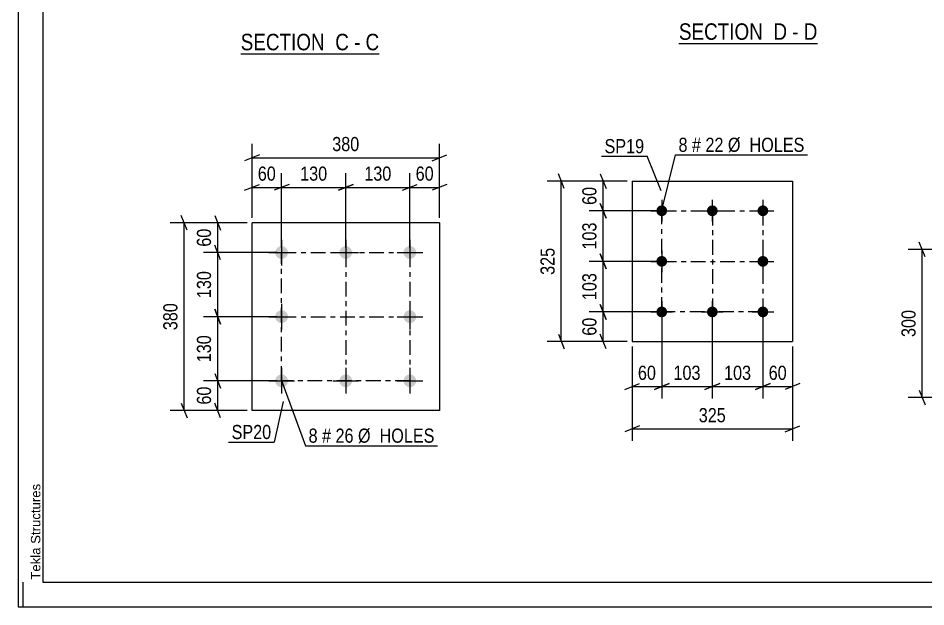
# Model space of a CAD drawing. Header units: millimetres. Extents: x 0 to 841, y 0 to 594.
# Drawn here: x 0 to 184, y 0 to 119.3 of the extents above; entities that cross this region are included whole.
import ezdxf

# ---------------------------------------------------------------- set-up
doc = ezdxf.new("R2010")
doc.units = ezdxf.units.MM
doc.linetypes.add('DXK_LINE_DOT3', pattern=[5.9187, 2.979, -0.9799, 0.9799, -0.9799])
doc.styles.add('Arial', font='ARIAL.TTF', dxfattribs={"height": 0.2})
doc.styles.add('Arial Narrow', font='ARIALN.TTF', dxfattribs={"height": 0.2})

# ---------------------------------------------------------------- blocks, each defined once
blk = doc.blocks.new('Unknown-122573297-1135')
at = {"color": 5, "linetype": 'Continuous'}
for p, q in [((0, 594), (0, 0)), ((5, 589), (5, 5)), ((1, 0), (1, 5)), ((5, 5), (836, 5)), ((0, 0), (841, 0))]:
    blk.add_line(p, q, dxfattribs=at)
at = {"color": 174, "linetype": 'Continuous', "style": 'Arial'}
blk.add_text('Tekla Structures', height=1.9102, rotation=90, dxfattribs=at).set_placement((4.5, 5.5))
blk = doc.blocks.new('Unknown-122573297-13 - 6689')
at = {"color": 6, "linetype": 'Continuous'}
blk.add_line((45.11, 112.03), (73.18, 112.03), dxfattribs=at)
at = {"color": 0, "linetype": 'Continuous'}
for points in [[(63.22, 112.78), (63.22, 116.28), (45.11, 116.28), (45.11, 112.78)], [(67.04, 112.78), (67.04, 116.28), (64.27, 116.28), (64.27, 112.78)], [(69.36, 112.78), (69.36, 116.28), (68.09, 116.28), (68.09, 112.78)], [(73.18, 112.78), (73.18, 116.28), (70.41, 116.28), (70.41, 112.78)]]:
    blk.add_wipeout(points, dxfattribs=at)
at = {"color": 7, "linetype": 'Continuous', "style": 'Arial Narrow'}
for s, p in [('SECTION ', (45.11, 112.78)), ('C', (64.27, 112.78)), ('C', (70.41, 112.78)), ('-', (68.09, 112.78))]:
    blk.add_text(s, height=3.34, dxfattribs=at).set_placement(p)
blk = doc.blocks.new('Unknown-122573297-14 - 1571')
at = {"color": 6, "linetype": 'Continuous'}
blk.add_line((133.93, 114.15), (162, 114.15), dxfattribs=at)
at = {"color": 0, "linetype": 'Continuous'}
for points in [[(152.04, 114.9), (152.04, 118.4), (133.93, 118.4), (133.93, 114.9)], [(155.86, 114.9), (155.86, 118.4), (153.09, 118.4), (153.09, 114.9)], [(158.18, 114.9), (158.18, 118.4), (156.91, 118.4), (156.91, 114.9)], [(162, 114.9), (162, 118.4), (159.23, 118.4), (159.23, 114.9)]]:
    blk.add_wipeout(points, dxfattribs=at)
at = {"color": 7, "linetype": 'Continuous', "style": 'Arial Narrow'}
for s, p in [('SECTION ', (133.93, 114.9)), ('D', (153.09, 114.9)), ('D', (159.23, 114.9)), ('-', (156.91, 114.9))]:
    blk.add_text(s, height=3.34, dxfattribs=at).set_placement(p)
blk = doc.blocks.new('Bolt-122573297-6441 - 6407')
at = {"linetype": 'Continuous'}
for points in [[(53.4, 73.1, -1), (53.4, 70.5, -1)], [(66.4, 73.1, -1), (66.4, 70.5, -1)], [(79.4, 73.1, -1), (79.4, 70.5, -1)], [(53.4, 60.1, -1), (53.4, 57.5, -1)], [(79.4, 60.1, -1), (79.4, 57.5, -1)], [(53.4, 47.1, -1), (53.4, 44.5, -1)], [(66.4, 47.1, -1), (66.4, 44.5, -1)], [(79.4, 47.1, -1), (79.4, 44.5, -1)]]:
    blk.add_hatch(color=1, dxfattribs=at).paths.add_polyline_path(points)
at = {"color": 1, "linetype": 'Continuous'}
for p, q in [((53.4, 74.4), (53.4, 69.2)), ((66.4, 74.4), (66.4, 69.2)), ((79.4, 74.4), (79.4, 69.2)), ((50.8, 71.8), (56, 71.8)), ((63.8, 71.8), (69, 71.8)), ((76.8, 71.8), (82, 71.8)), ((53.4, 61.4), (53.4, 56.2)), ((79.4, 61.4), (79.4, 56.2)), ((50.8, 58.8), (56, 58.8)), ((76.8, 58.8), (82, 58.8)), ((53.4, 48.4), (53.4, 43.2)), ((66.4, 48.4), (66.4, 43.2)), ((79.4, 48.4), (79.4, 43.2)), ((50.8, 45.8), (56, 45.8)), ((63.8, 45.8), (69, 45.8)), ((76.8, 45.8), (82, 45.8))]:
    blk.add_line(p, q, dxfattribs=at)
blk = doc.blocks.new('Part-122573297-6446 - 6407')
at = {"color": 2, "linetype": 'Continuous'}
for p, q in [((47.4, 39.8), (47.4, 77.8)), ((85.4, 77.8), (47.4, 77.8)), ((85.4, 77.8), (85.4, 39.8)), ((85.4, 39.8), (47.4, 39.8))]:
    blk.add_line(p, q, dxfattribs=at)
blk = doc.blocks.new('Bolt-122573297-6240 - 6201')
at = {"linetype": 'Continuous'}
for points in [[(130.45, 81.36, -1), (130.45, 79.16, -1)], [(140.7, 81.36, -1), (140.7, 79.16, -1)], [(150.95, 81.36, -1), (150.95, 79.16, -1)], [(130.45, 71.11, -1), (130.45, 68.91, -1)], [(150.95, 71.11, -1), (150.95, 68.91, -1)], [(130.45, 60.86, -1), (130.45, 58.66, -1)], [(140.7, 60.86, -1), (140.7, 58.66, -1)], [(150.95, 60.86, -1), (150.95, 58.66, -1)]]:
    blk.add_hatch(color=1, dxfattribs=at).paths.add_polyline_path(points)
at = {"color": 1, "linetype": 'Continuous'}
for p, q in [((130.45, 82.46), (130.45, 78.06)), ((140.7, 82.46), (140.7, 78.06)), ((150.95, 82.46), (150.95, 78.06)), ((128.25, 80.26), (132.65, 80.26)), ((138.5, 80.26), (142.9, 80.26)), ((148.75, 80.26), (153.15, 80.26)), ((130.45, 72.21), (130.45, 67.81)), ((150.95, 72.21), (150.95, 67.81)), ((128.25, 70.01), (132.65, 70.01)), ((148.75, 70.01), (153.15, 70.01)), ((130.45, 61.96), (130.45, 57.56)), ((140.7, 61.96), (140.7, 57.56)), ((150.95, 61.96), (150.95, 57.56)), ((128.25, 59.76), (132.65, 59.76)), ((138.5, 59.76), (142.9, 59.76)), ((148.75, 59.76), (153.15, 59.76))]:
    blk.add_line(p, q, dxfattribs=at)
blk = doc.blocks.new('Part-122573297-6207 - 6201')
at = {"color": 2, "linetype": 'Continuous'}
for p, q in [((124.45, 86.26), (124.45, 53.76)), ((124.45, 86.26), (156.95, 86.26)), ((156.95, 86.26), (156.95, 53.76)), ((124.45, 53.76), (156.95, 53.76))]:
    blk.add_line(p, q, dxfattribs=at)
blk = doc.blocks.new('Rectangle-122573297-6533 - 6407')
at = {"color": 1, "linetype": 'DXK_LINE_DOT3'}
blk.add_lwpolyline([(53.4, 71.8), (79.4, 71.8), (79.4, 45.8), (53.4, 45.8), (53.4, 71.8)], close=True, dxfattribs=at)
blk = doc.blocks.new('Rectangle-122573297-6327 - 6201')
at = {"color": 1, "linetype": 'DXK_LINE_DOT3'}
blk.add_lwpolyline([(130.45, 80.26), (150.95, 80.26), (150.95, 59.76), (130.45, 59.76), (130.45, 80.26)], close=True, dxfattribs=at)
blk = doc.blocks.new('Line-122573297-6526 - 6407')
at = {"color": 1, "linetype": 'DXK_LINE_DOT3'}
blk.add_line((66.4, 71.8), (66.4, 45.8), dxfattribs=at)
blk = doc.blocks.new('Line-122573297-6320 - 6201')
at = {"color": 1, "linetype": 'DXK_LINE_DOT3'}
blk.add_line((140.75, 80.26), (140.75, 59.76), dxfattribs=at)
blk = doc.blocks.new('Line-122573297-6519 - 6407')
at = {"color": 1, "linetype": 'DXK_LINE_DOT3'}
blk.add_line((53.4, 58.8), (79.4, 58.8), dxfattribs=at)
blk = doc.blocks.new('Line-122573297-6313 - 6201')
at = {"color": 1, "linetype": 'DXK_LINE_DOT3'}
blk.add_line((130.45, 69.96), (150.95, 69.96), dxfattribs=at)
blk = doc.blocks.new('StraightDimension-122573297-6448 - 6407')
at = {"color": 7, "linetype": 'Continuous'}
for p, q in [((47.4, 78.8), (47.4, 93.85)), ((85.4, 78.8), (85.4, 93.85)), ((48.9, 91.6), (45.9, 90.4)), ((47.4, 91), (85.4, 91)), ((83.9, 90.4), (86.9, 91.6))]:
    blk.add_line(p, q, dxfattribs=at)
at = {"color": 0}
blk.add_wipeout([(69.74, 91.75), (69.74, 95.95), (63.06, 95.95), (63.06, 91.75)], dxfattribs=at)
at = {"color": 3, "style": 'Arial Narrow'}
blk.add_text('380', height=2.863, dxfattribs=at).set_placement((63.66, 92.35))
blk = doc.blocks.new('StraightDimension-122573297-6484 - 6407')
at = {"color": 7, "linetype": 'Continuous'}
for p, q in [((34.23, 76.3), (33.03, 79.3)), ((46.4, 77.8), (30.78, 77.8)), ((33.63, 39.8), (33.63, 77.8)), ((33.03, 41.3), (34.23, 38.3)), ((46.4, 39.8), (30.78, 39.8))]:
    blk.add_line(p, q, dxfattribs=at)
at = {"color": 0}
blk.add_wipeout([(32.88, 62.15), (28.68, 62.15), (28.68, 55.46), (32.88, 55.46)], dxfattribs=at)
at = {"color": 3, "style": 'Arial Narrow'}
blk.add_text('380', height=2.863, rotation=90.0002, dxfattribs=at).set_placement((32.28, 56.06))
blk = doc.blocks.new('StraightDimension-122573297-9333 - 6407')
at = {"color": 7, "linetype": 'Continuous'}
for p, q in [((39.84, 79.3), (41.04, 76.3)), ((46.4, 77.8), (37.59, 77.8)), ((40.44, 71.8), (40.44, 77.8)), ((52.4, 71.8), (37.59, 71.8)), ((41.04, 70.3), (39.84, 73.3))]:
    blk.add_line(p, q, dxfattribs=at)
at = {"color": 0}
blk.add_wipeout([(39.69, 77.23), (35.49, 77.23), (35.49, 72.38), (39.69, 72.38)], dxfattribs=at)
at = {"color": 3, "style": 'Arial Narrow'}
blk.add_text('60', height=2.863, rotation=90.0002, dxfattribs=at).set_placement((39.09, 72.98))
blk = doc.blocks.new('StraightDimension-122573297-9334 - 6407')
at = {"color": 7, "linetype": 'Continuous'}
for p, q in [((52.4, 71.8), (37.59, 71.8)), ((41.04, 70.3), (39.84, 73.3)), ((40.44, 58.8), (40.44, 71.8)), ((39.84, 60.3), (41.04, 57.3)), ((52.4, 58.8), (37.59, 58.8))]:
    blk.add_line(p, q, dxfattribs=at)
at = {"color": 0}
blk.add_wipeout([(39.69, 68.65), (35.49, 68.65), (35.49, 61.96), (39.69, 61.96)], dxfattribs=at)
at = {"color": 3, "style": 'Arial Narrow'}
blk.add_text('130', height=2.863, rotation=90.0002, dxfattribs=at).set_placement((39.09, 62.56))
blk = doc.blocks.new('StraightDimension-122573297-9335 - 6407')
at = {"color": 7, "linetype": 'Continuous'}
for p, q in [((41.04, 57.3), (39.84, 60.3)), ((52.4, 58.8), (37.59, 58.8)), ((40.44, 45.8), (40.44, 58.8)), ((39.84, 47.3), (41.04, 44.3)), ((52.4, 45.8), (37.59, 45.8))]:
    blk.add_line(p, q, dxfattribs=at)
at = {"color": 0}
blk.add_wipeout([(39.69, 55.65), (35.49, 55.65), (35.49, 48.96), (39.69, 48.96)], dxfattribs=at)
at = {"color": 3, "style": 'Arial Narrow'}
blk.add_text('130', height=2.863, rotation=90.0002, dxfattribs=at).set_placement((39.09, 49.56))
blk = doc.blocks.new('StraightDimension-122573297-9336 - 6407')
at = {"color": 7, "linetype": 'Continuous'}
for p, q in [((39.84, 47.3), (41.04, 44.3)), ((52.4, 45.8), (37.59, 45.8)), ((40.44, 39.8), (40.44, 45.8)), ((41.04, 38.3), (39.84, 41.3)), ((46.4, 39.8), (37.59, 39.8))]:
    blk.add_line(p, q, dxfattribs=at)
at = {"color": 0}
blk.add_wipeout([(39.69, 45.23), (35.49, 45.23), (35.49, 40.38), (39.69, 40.38)], dxfattribs=at)
at = {"color": 3, "style": 'Arial Narrow'}
blk.add_text('60', height=2.863, rotation=90.0002, dxfattribs=at).set_placement((39.09, 40.98))
blk = doc.blocks.new('StraightDimension-122573297-13976 - 6407')
at = {"color": 7, "linetype": 'Continuous'}
for p, q in [((79.4, 72.8), (79.4, 87.86)), ((85.4, 78.8), (85.4, 87.86)), ((77.9, 84.41), (80.9, 85.61)), ((79.4, 85.01), (85.4, 85.01)), ((86.9, 85.61), (83.9, 84.41))]:
    blk.add_line(p, q, dxfattribs=at)
at = {"color": 0}
blk.add_wipeout([(84.83, 85.76), (84.83, 89.96), (79.97, 89.96), (79.97, 85.76)], dxfattribs=at)
at = {"color": 3, "style": 'Arial Narrow'}
blk.add_text('60', height=2.863, dxfattribs=at).set_placement((80.57, 86.36))
blk = doc.blocks.new('StraightDimension-122573297-13977 - 6407')
at = {"color": 7, "linetype": 'Continuous'}
for p, q in [((66.4, 72.8), (66.4, 87.86)), ((79.4, 72.8), (79.4, 87.86)), ((67.9, 85.61), (64.9, 84.41)), ((66.4, 85.01), (79.4, 85.01)), ((77.9, 84.41), (80.9, 85.61))]:
    blk.add_line(p, q, dxfattribs=at)
at = {"color": 0}
blk.add_wipeout([(76.24, 85.76), (76.24, 89.96), (69.56, 89.96), (69.56, 85.76)], dxfattribs=at)
at = {"color": 3, "style": 'Arial Narrow'}
blk.add_text('130', height=2.863, dxfattribs=at).set_placement((70.16, 86.36))
blk = doc.blocks.new('StraightDimension-122573297-13978 - 6407')
at = {"color": 7, "linetype": 'Continuous'}
for p, q in [((53.4, 72.8), (53.4, 87.86)), ((66.4, 72.8), (66.4, 87.86)), ((54.9, 85.61), (51.9, 84.41)), ((53.4, 85.01), (66.4, 85.01)), ((64.9, 84.41), (67.9, 85.61))]:
    blk.add_line(p, q, dxfattribs=at)
at = {"color": 0}
blk.add_wipeout([(63.24, 85.76), (63.24, 89.96), (56.56, 89.96), (56.56, 85.76)], dxfattribs=at)
at = {"color": 3, "style": 'Arial Narrow'}
blk.add_text('130', height=2.863, dxfattribs=at).set_placement((57.16, 86.36))
blk = doc.blocks.new('StraightDimension-122573297-13979 - 6407')
at = {"color": 7, "linetype": 'Continuous'}
for p, q in [((47.4, 78.8), (47.4, 87.86)), ((53.4, 72.8), (53.4, 87.86)), ((45.9, 84.41), (48.9, 85.61)), ((47.4, 85.01), (53.4, 85.01)), ((54.9, 85.61), (51.9, 84.41))]:
    blk.add_line(p, q, dxfattribs=at)
at = {"color": 0}
blk.add_wipeout([(52.83, 85.76), (52.83, 89.96), (47.97, 89.96), (47.97, 85.76)], dxfattribs=at)
at = {"color": 3, "style": 'Arial Narrow'}
blk.add_text('60', height=2.863, dxfattribs=at).set_placement((48.57, 86.36))
blk = doc.blocks.new('StraightDimension-122573297-6267 - 6201')
at = {"color": 7, "linetype": 'Continuous'}
for p, q in [((124.45, 52.76), (124.45, 33.66)), ((156.95, 52.76), (156.95, 33.66)), ((125.95, 36.66), (122.95, 35.46)), ((124.45, 36.06), (156.95, 36.06)), ((155.45, 35.46), (158.45, 36.66))]:
    blk.add_line(p, q, dxfattribs=at)
at = {"color": 0}
blk.add_wipeout([(144.04, 36.81), (144.04, 41.01), (137.35, 41.01), (137.35, 36.81)], dxfattribs=at)
at = {"color": 3, "style": 'Arial Narrow'}
blk.add_text('325', height=2.863, dxfattribs=at).set_placement((137.95, 37.41))
blk = doc.blocks.new('StraightDimension-122573297-6242 - 6201')
at = {"color": 7, "linetype": 'Continuous'}
for p, q in [((117.96, 87.76), (119.16, 84.76)), ((123.45, 86.26), (115.71, 86.26)), ((118.56, 80.26), (118.56, 86.26)), ((119.16, 78.76), (117.96, 81.76)), ((129.45, 80.26), (115.71, 80.26))]:
    blk.add_line(p, q, dxfattribs=at)
at = {"color": 0}
blk.add_wipeout([(117.81, 85.69), (113.61, 85.69), (113.61, 80.84), (117.81, 80.84)], dxfattribs=at)
at = {"color": 3, "style": 'Arial Narrow'}
blk.add_text('60', height=2.863, rotation=90.0002, dxfattribs=at).set_placement((117.21, 81.44))
blk = doc.blocks.new('StraightDimension-122573297-6252 - 6201')
at = {"color": 7, "linetype": 'Continuous'}
for p, q in [((117.96, 61.26), (119.16, 58.26)), ((129.45, 59.76), (115.71, 59.76)), ((118.56, 53.76), (118.56, 59.76)), ((119.16, 52.26), (117.96, 55.26)), ((123.45, 53.76), (115.71, 53.76))]:
    blk.add_line(p, q, dxfattribs=at)
at = {"color": 0}
blk.add_wipeout([(117.81, 59.19), (113.61, 59.19), (113.61, 54.34), (117.81, 54.34)], dxfattribs=at)
at = {"color": 3, "style": 'Arial Narrow'}
blk.add_text('60', height=2.863, rotation=90.0002, dxfattribs=at).set_placement((117.21, 54.94))
blk = doc.blocks.new('StraightDimension-122573297-6282 - 6201')
at = {"color": 7, "linetype": 'Continuous'}
for p, q in [((150.95, 58.76), (150.95, 42.25)), ((156.95, 52.76), (156.95, 42.25)), ((149.45, 44.05), (152.45, 45.25)), ((150.95, 44.65), (156.95, 44.65)), ((158.45, 45.25), (155.45, 44.05))]:
    blk.add_line(p, q, dxfattribs=at)
at = {"color": 0}
blk.add_wipeout([(156.37, 45.4), (156.37, 49.6), (151.52, 49.6), (151.52, 45.4)], dxfattribs=at)
at = {"color": 3, "style": 'Arial Narrow'}
blk.add_text('60', height=2.863, dxfattribs=at).set_placement((152.12, 46))
blk = doc.blocks.new('StraightDimension-122573297-6292 - 6201')
at = {"color": 7, "linetype": 'Continuous'}
for p, q in [((130.45, 58.76), (130.45, 42.25)), ((124.45, 52.76), (124.45, 42.25)), ((122.95, 44.05), (125.95, 45.25)), ((124.45, 44.65), (130.45, 44.65)), ((131.95, 45.25), (128.95, 44.05))]:
    blk.add_line(p, q, dxfattribs=at)
at = {"color": 0}
blk.add_wipeout([(129.87, 45.4), (129.87, 49.6), (125.02, 49.6), (125.02, 45.4)], dxfattribs=at)
at = {"color": 3, "style": 'Arial Narrow'}
blk.add_text('60', height=2.863, dxfattribs=at).set_placement((125.62, 46))
blk = doc.blocks.new('StraightDimension-122573297-6303 - 6201')
at = {"color": 7, "linetype": 'Continuous'}
for p, q in [((110.69, 84.76), (109.49, 87.76)), ((123.45, 86.26), (107.24, 86.26)), ((110.09, 53.76), (110.09, 86.26)), ((109.49, 55.26), (110.69, 52.26)), ((123.45, 53.76), (107.24, 53.76))]:
    blk.add_line(p, q, dxfattribs=at)
at = {"color": 0}
blk.add_wipeout([(109.34, 73.36), (105.14, 73.36), (105.14, 66.67), (109.34, 66.67)], dxfattribs=at)
at = {"color": 3, "style": 'Arial Narrow'}
blk.add_text('325', height=2.863, rotation=90.0002, dxfattribs=at).set_placement((108.74, 67.27))
blk = doc.blocks.new('StraightDimension-122573297-9153 - 6201')
at = {"color": 7, "linetype": 'Continuous'}
for p, q in [((129.45, 70.01), (115.71, 70.01)), ((117.96, 71.51), (119.16, 68.51)), ((118.56, 59.76), (118.56, 70.01)), ((119.16, 58.26), (117.96, 61.26)), ((129.45, 59.76), (115.71, 59.76))]:
    blk.add_line(p, q, dxfattribs=at)
at = {"color": 0}
blk.add_wipeout([(117.81, 68.23), (113.61, 68.23), (113.61, 61.55), (117.81, 61.55)], dxfattribs=at)
at = {"color": 3, "style": 'Arial Narrow'}
blk.add_text('103', height=2.863, rotation=90.0002, dxfattribs=at).set_placement((117.21, 62.15))
blk = doc.blocks.new('StraightDimension-122573297-9155 - 6201')
at = {"color": 7, "linetype": 'Continuous'}
for p, q in [((117.96, 81.76), (119.16, 78.76)), ((129.45, 80.26), (115.71, 80.26)), ((118.56, 70.01), (118.56, 80.26)), ((129.45, 70.01), (115.71, 70.01)), ((119.16, 68.51), (117.96, 71.51))]:
    blk.add_line(p, q, dxfattribs=at)
at = {"color": 0}
blk.add_wipeout([(117.81, 78.48), (113.61, 78.48), (113.61, 71.8), (117.81, 71.8)], dxfattribs=at)
at = {"color": 3, "style": 'Arial Narrow'}
blk.add_text('103', height=2.863, rotation=90.0002, dxfattribs=at).set_placement((117.21, 72.4))
blk = doc.blocks.new('StraightDimension-122573297-9175 - 6201')
at = {"color": 7, "linetype": 'Continuous'}
for p, q in [((130.45, 58.76), (130.45, 42.25)), ((140.7, 58.76), (140.7, 42.25)), ((128.95, 44.05), (131.95, 45.25)), ((130.45, 44.65), (140.7, 44.65)), ((142.2, 45.25), (139.2, 44.05))]:
    blk.add_line(p, q, dxfattribs=at)
at = {"color": 0}
blk.add_wipeout([(138.91, 45.4), (138.91, 49.6), (132.23, 49.6), (132.23, 45.4)], dxfattribs=at)
at = {"color": 3, "style": 'Arial Narrow'}
blk.add_text('103', height=2.863, dxfattribs=at).set_placement((132.83, 46))
blk = doc.blocks.new('StraightDimension-122573297-9177 - 6201')
at = {"color": 7, "linetype": 'Continuous'}
for p, q in [((140.7, 58.76), (140.7, 42.25)), ((150.95, 58.76), (150.95, 42.25)), ((139.2, 44.05), (142.2, 45.25)), ((140.7, 44.65), (150.95, 44.65)), ((152.45, 45.25), (149.45, 44.05))]:
    blk.add_line(p, q, dxfattribs=at)
at = {"color": 0}
blk.add_wipeout([(149.16, 45.4), (149.16, 49.6), (142.48, 49.6), (142.48, 45.4)], dxfattribs=at)
at = {"color": 3, "style": 'Arial Narrow'}
blk.add_text('103', height=2.863, dxfattribs=at).set_placement((143.08, 46))
blk = doc.blocks.new('StraightDimension-122573297-2004 - 1861')
at = {"color": 7, "linetype": 'Continuous'}
for p, q in [((183.85, 70.93), (182.65, 73.93)), ((200.55, 72.43), (180.4, 72.43)), ((183.25, 42.43), (183.25, 72.43)), ((200.55, 42.43), (180.4, 42.43)), ((182.65, 43.93), (183.85, 40.93))]:
    blk.add_line(p, q, dxfattribs=at)
at = {"color": 0}
blk.add_wipeout([(182.5, 60.77), (178.3, 60.77), (178.3, 54.08), (182.5, 54.08)], dxfattribs=at)
at = {"color": 3, "style": 'Arial Narrow'}
blk.add_text('300', height=2.863, rotation=90.0002, dxfattribs=at).set_placement((181.9, 54.68))
blk = doc.blocks.new('Mark-122573297-6437 - 6407')
at = {"color": 0}
blk.add_wipeout([(60.7, 33.26), (60.7, 36.26), (58.87, 36.26), (58.87, 33.26)], dxfattribs=at)
blk.add_wipeout([(60.7, 33.26), (60.7, 36.26), (58.87, 36.26), (58.87, 33.26)], dxfattribs=at)
at = {"color": 7, "linetype": 'Continuous'}
blk.add_line((53.4, 45.87), (58.27, 32.66), dxfattribs=at)
at = {"color": 3, "style": 'Arial Narrow'}
blk.add_text('8', height=2.86, dxfattribs=at).set_placement((58.87, 33.26))
at = {"color": 0}
blk.add_wipeout([(63.43, 33.26), (63.43, 36.26), (61.6, 36.26), (61.6, 33.26)], dxfattribs=at)
blk.add_wipeout([(63.43, 33.26), (63.43, 36.26), (61.6, 36.26), (61.6, 33.26)], dxfattribs=at)
blk.add_wipeout([(67.98, 33.26), (67.98, 36.26), (64.33, 36.26), (64.33, 33.26)], dxfattribs=at)
blk.add_wipeout([(67.98, 33.26), (67.98, 36.26), (64.33, 36.26), (64.33, 33.26)], dxfattribs=at)
at = {"color": 3, "style": 'Arial Narrow'}
for s, height, p in [('#', 2.86, (61.6, 33.26)), ('26', 2.863, (64.33, 33.26))]:
    blk.add_text(s, height=height, dxfattribs=at).set_placement(p)
at = {"color": 0}
blk.add_wipeout([(84.41, 33.26), (84.41, 36.26), (68.88, 36.26), (68.88, 33.26)], dxfattribs=at)
blk.add_wipeout([(84.41, 33.26), (84.41, 36.26), (68.88, 36.26), (68.88, 33.26)], dxfattribs=at)
at = {"color": 7, "linetype": 'Continuous'}
blk.add_line((58.27, 32.66), (85.01, 32.66), dxfattribs=at)
at = {"color": 3, "style": 'Arial Narrow'}
blk.add_text('Ø  HOLES', height=2.863, dxfattribs=at).set_placement((68.88, 33.26))
blk = doc.blocks.new('Mark-122573297-6442 - 6407')
at = {"color": 0}
blk.add_wipeout([(51.3, 34), (51.3, 37), (43.26, 37), (43.26, 34)], dxfattribs=at)
blk.add_wipeout([(51.3, 34), (51.3, 37), (43.26, 37), (43.26, 34)], dxfattribs=at)
at = {"color": 30, "linetype": 'Continuous'}
for p in [(53.73, 41.58), (42.66, 33.4)]:
    blk.add_line(p, (51.9, 33.4), dxfattribs=at)
at = {"color": 3, "style": 'Arial Narrow'}
blk.add_text('SP20', height=2.863, dxfattribs=at).set_placement((43.26, 34))
blk = doc.blocks.new('Mark-122573297-6203 - 6201')
at = {"color": 0}
blk.add_wipeout([(126.89, 91.92), (126.89, 94.92), (118.85, 94.92), (118.85, 91.92)], dxfattribs=at)
blk.add_wipeout([(126.89, 91.92), (126.89, 94.92), (118.85, 94.92), (118.85, 91.92)], dxfattribs=at)
at = {"color": 30, "linetype": 'Continuous'}
for p in [(118.25, 91.32), (130.3, 84.33)]:
    blk.add_line(p, (127.49, 91.32), dxfattribs=at)
at = {"color": 3, "style": 'Arial Narrow'}
blk.add_text('SP19', height=2.863, dxfattribs=at).set_placement((118.85, 91.92))
blk = doc.blocks.new('Mark-122573297-6236 - 6201')
at = {"color": 0}
blk.add_wipeout([(135.68, 92.2), (135.68, 95.2), (133.85, 95.2), (133.85, 92.2)], dxfattribs=at)
blk.add_wipeout([(135.68, 92.2), (135.68, 95.2), (133.85, 95.2), (133.85, 92.2)], dxfattribs=at)
at = {"color": 7, "linetype": 'Continuous'}
blk.add_line((130.43, 80.1), (133.25, 91.6), dxfattribs=at)
at = {"color": 3, "style": 'Arial Narrow'}
blk.add_text('8', height=2.86, dxfattribs=at).set_placement((133.85, 92.2))
at = {"color": 0}
blk.add_wipeout([(138.41, 92.2), (138.41, 95.2), (136.58, 95.2), (136.58, 92.2)], dxfattribs=at)
blk.add_wipeout([(138.41, 92.2), (138.41, 95.2), (136.58, 95.2), (136.58, 92.2)], dxfattribs=at)
blk.add_wipeout([(142.96, 92.2), (142.96, 95.2), (139.31, 95.2), (139.31, 92.2)], dxfattribs=at)
blk.add_wipeout([(142.96, 92.2), (142.96, 95.2), (139.31, 95.2), (139.31, 92.2)], dxfattribs=at)
at = {"color": 3, "style": 'Arial Narrow'}
for s, height, p in [('#', 2.86, (136.58, 92.2)), ('22', 2.863, (139.31, 92.2))]:
    blk.add_text(s, height=height, dxfattribs=at).set_placement(p)
at = {"color": 0}
blk.add_wipeout([(159.39, 92.2), (159.39, 95.2), (143.86, 95.2), (143.86, 92.2)], dxfattribs=at)
blk.add_wipeout([(159.39, 92.2), (159.39, 95.2), (143.86, 95.2), (143.86, 92.2)], dxfattribs=at)
at = {"color": 7, "linetype": 'Continuous'}
blk.add_line((133.25, 91.6), (159.99, 91.6), dxfattribs=at)
at = {"color": 3, "style": 'Arial Narrow'}
blk.add_text('Ø  HOLES', height=2.863, dxfattribs=at).set_placement((143.86, 92.2))

msp = doc.modelspace()

# ---------------------------------------------------------------- block references
for name in ['Unknown-122573297-1135', 'Part-122573297-6207 - 6201', 'Bolt-122573297-6240 - 6201', 'Rectangle-122573297-6327 - 6201', 'Line-122573297-6320 - 6201', 'Part-122573297-6446 - 6407', 'Bolt-122573297-6441 - 6407', 'Rectangle-122573297-6533 - 6407', 'Line-122573297-6526 - 6407', 'Line-122573297-6313 - 6201', 'Line-122573297-6519 - 6407']:
    msp.add_blockref(name, (0, 0))

# ---------------------------------------------------------------- next in the draw order: block references
for name in ['Unknown-122573297-14 - 1571', 'Unknown-122573297-13 - 6689', 'StraightDimension-122573297-6448 - 6407', 'StraightDimension-122573297-6242 - 6201', 'StraightDimension-122573297-2004 - 1861', 'StraightDimension-122573297-6267 - 6201', 'Mark-122573297-6437 - 6407']:
    msp.add_blockref(name, (0, 0))

# ---------------------------------------------------------------- next in the draw order: block references
for name in ['StraightDimension-122573297-13976 - 6407', 'StraightDimension-122573297-6484 - 6407', 'StraightDimension-122573297-6252 - 6201', 'StraightDimension-122573297-6282 - 6201']:
    msp.add_blockref(name, (0, 0))

# ---------------------------------------------------------------- next in the draw order: block references
for name in ['StraightDimension-122573297-13977 - 6407', 'StraightDimension-122573297-9333 - 6407', 'StraightDimension-122573297-6292 - 6201']:
    msp.add_blockref(name, (0, 0))

# ---------------------------------------------------------------- next in the draw order: block references
for name in ['StraightDimension-122573297-6303 - 6201', 'StraightDimension-122573297-9334 - 6407']:
    msp.add_blockref(name, (0, 0))

# ---------------------------------------------------------------- next in the draw order: block references
for name in ['Mark-122573297-6203 - 6201', 'StraightDimension-122573297-13978 - 6407', 'StraightDimension-122573297-9153 - 6201', 'StraightDimension-122573297-9335 - 6407']:
    msp.add_blockref(name, (0, 0))

# ---------------------------------------------------------------- next in the draw order: block references
for name in ['Mark-122573297-6236 - 6201', 'StraightDimension-122573297-13979 - 6407', 'StraightDimension-122573297-9155 - 6201', 'StraightDimension-122573297-9175 - 6201', 'StraightDimension-122573297-9336 - 6407']:
    msp.add_blockref(name, (0, 0))

# ---------------------------------------------------------------- next in the draw order: block references
for name in ['StraightDimension-122573297-9177 - 6201', 'Mark-122573297-6442 - 6407']:
    msp.add_blockref(name, (0, 0))

doc.saveas('drawing.dxf')
